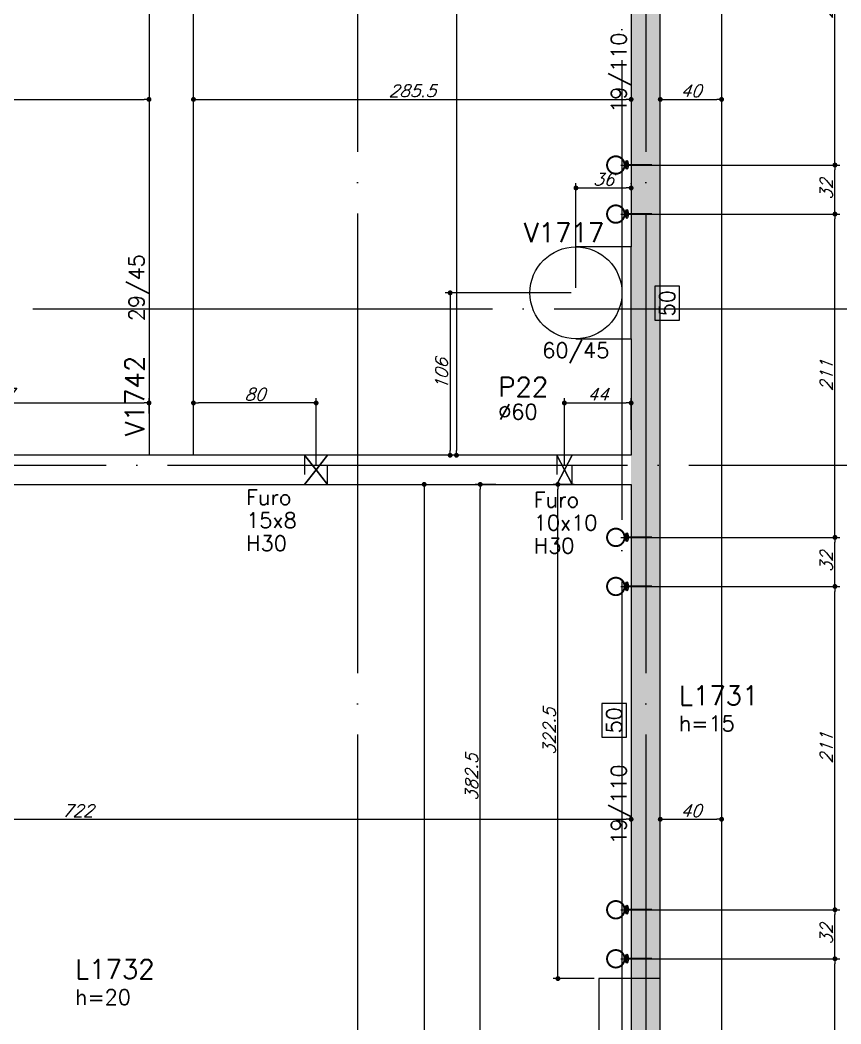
# Model space of a CAD drawing. Header units: millimetres. Extents: x -2368 to 4502, y -2283 to 2217.
# Drawn here: x 1837 to 2373, y -482 to 174 of the extents above; entities that cross this region are included whole.
import ezdxf
from ezdxf.enums import TextEntityAlignment as Align

# ---------------------------------------------------------------- set-up
doc = ezdxf.new("R2010")
doc.units = ezdxf.units.MM
doc.header["$LTSCALE"] = 50
doc.linetypes.add('EIXO', pattern=[6.8, 6, -0.4, 0, -0.4])
doc.linetypes.add('HIDDEN', pattern=[0.375, 0.25, -0.125])
for name, color, linetype in [('F-COTAS', 106, 'Continuous'), ('F-COTAS ANCORAGEM', 106, 'Continuous'), ('F-COTAS-FUROS', 50, 'Continuous'), ('F-COTAS-FUROS VIGA', 50, 'Continuous'), ('F-DESNIVEL-1', 254, 'Continuous'), ('F-EIXO', 12, 'EIXO'), ('F-FURO-PAREDE', 2, 'HIDDEN'), ('F-FURO-PAREDE-TEXTOS', 2, 'Continuous'), ('F-GANCHOS', 4, 'Continuous'), ('F-LAJES', 3, 'Continuous'), ('F-LAJES-DIM', 2, 'Continuous'), ('F-LAJES-NOME', 4, 'Continuous'), ('F-PILARES-DIM', 172, 'Continuous'), ('F-PILARES-M', 170, 'Continuous'), ('F-PILARES-NOME', 170, 'Continuous'), ('F-TEXTO', 6, 'Continuous'), ('F-VIGAS', 3, 'Continuous'), ('F-VIGAS-DIM', 2, 'Continuous'), ('F-VIGAS-NOME', 4, 'Continuous')]:
    doc.layers.add(name, color=color, linetype=linetype)
doc.styles.add('CP-TEXT-INCL', font='romans.shx', dxfattribs={"oblique": 20})
doc.styles.add('MCP', font='romans.shx')
doc.styles.add('ROMANS', font='romans.shx')
doc.dimstyles.new('CP-COTAS-50', dxfattribs={"dimscale": 0.64, "dimtxt": 12.5, "dimasz": 5, "dimexe": 5, "dimexo": 5, "dimgap": 2.5, "dimtad": 1, "dimdec": 1, "dimdsep": 46, "dimtxsty": 'CP-TEXT-INCL', "dimblk1": 'DOT', "dimblk2": 'DOT', "dimsah": 1, "dimcen": 9, "dimclrd": 256, "dimclre": 256, "dimclrt": 256, "dimadec": 0, "dimazin": 0, "dimtfac": 1, "dimtdec": 1, "dimtmove": 2, "dimatfit": 3, "dimldrblk": 'DOT', "dimfxl": 0, "dimtolj": 1, "dimarcsym": 0})

# ---------------------------------------------------------------- blocks, each defined once
blk = doc.blocks.new('*U5')
at = {"layer": 'F-VIGAS-DIM', "color": 1}
blk.add_lwpolyline([(0, 0), (22, 0), (22, 16), (0, 16)], close=True, dxfattribs=at)
at = {"layer": 'F-VIGAS-DIM', "style": 'MCP'}
blk.add_attdef('DIM', text='', height=10, dxfattribs=at).set_placement((11, 8), align=Align.MIDDLE_CENTER)
blk = doc.blocks.new('*U13')
at = {"layer": 'F-EIXO'}
blk.add_line((0, 0), (4857.5, 0), dxfattribs=at)
at = {"layer": 'F-TEXTO', "style": 'ROMANS'}
blk.add_attdef('EIXO', text='', height=17.5, dxfattribs=at).set_placement((-28.21, 0), align=Align.MIDDLE_CENTER)
blk = doc.blocks.new('*U14')
at = {"layer": 'F-EIXO'}
blk.add_line((0, 0), (4945.5, 0), dxfattribs=at)
at = {"layer": 'F-TEXTO', "style": 'ROMANS'}
blk.add_attdef('EIXO', text='', height=17.5, dxfattribs=at).set_placement((-28.21, 0), align=Align.MIDDLE_CENTER)
blk = doc.blocks.new('*U18')
at = {"layer": 'F-EIXO'}
blk.add_line((0, 0), (0, -2728.58), dxfattribs=at)
at = {"layer": 'F-TEXTO', "style": 'ROMANS'}
blk.add_attdef('EIXO', text='', height=17.5, rotation=360, dxfattribs=at).set_placement((0, 28.21), align=Align.MIDDLE_CENTER)
blk = doc.blocks.new('*U23')
at = {"layer": 'F-EIXO'}
blk.add_line((0, 0), (0, -2828.58), dxfattribs=at)
at = {"layer": 'F-TEXTO', "style": 'ROMANS'}
blk.add_attdef('EIXO', text='', height=17.5, rotation=360, dxfattribs=at).set_placement((0, 28.21), align=Align.MIDDLE_CENTER)
blk = doc.blocks.new('_DOT')
at = {"color": 0, "linetype": 'ByBlock'}
blk.add_line((-0.5, 0), (-1, 0), dxfattribs=at)
at = {"color": 0, "linetype": 'ByBlock', "const_width": 0.5}
blk.add_lwpolyline([(-0.25, 0, 1), (0.25, 0, 1)], format="xyb", close=True, dxfattribs=at)
blk = doc.blocks.new('*D31')
at = {"layer": 'DEFPOINTS', "color": 0, "transparency": 16777216}
for p in [(1514, -348.04), (2236, -348.04), (2236, -348.04)]:
    blk.add_point(p, dxfattribs=at)
at = {"layer": 'F-COTAS', "lineweight": -2, "transparency": 16777216}
blk.add_line((1517.2, -348.04), (2232.8, -348.04), dxfattribs=at)
at = {"layer": 'F-COTAS', "lineweight": -2, "transparency": 16777216, "xscale": 3.2, "yscale": 3.2, "zscale": 3.2, "rotation": 180}
blk.add_blockref('_DOT', (1514, -348.04), dxfattribs=at)
at = {"layer": 'F-COTAS', "lineweight": -2, "transparency": 16777216, "xscale": 3.2, "yscale": 3.2, "zscale": 3.2}
blk.add_blockref('_DOT', (2236, -348.04), dxfattribs=at)
at = {"layer": 'F-COTAS', "transparency": 16777216, "insert": (1875, -342.44), "char_height": 8, "attachment_point": 5, "style": 'CP-TEXT-INCL'}
blk.add_mtext('\\A1;722', dxfattribs=at)
blk = doc.blocks.new('*D32')
at = {"layer": 'DEFPOINTS', "color": 0, "transparency": 16777216}
for p in [(2255, -348.04), (2295, -348.04), (2295, -348.04)]:
    blk.add_point(p, dxfattribs=at)
at = {"layer": 'F-COTAS', "lineweight": -2, "transparency": 16777216}
blk.add_line((2258.2, -348.04), (2291.8, -348.04), dxfattribs=at)
at = {"layer": 'F-COTAS', "lineweight": -2, "transparency": 16777216, "xscale": 3.2, "yscale": 3.2, "zscale": 3.2, "rotation": 180}
blk.add_blockref('_DOT', (2255, -348.04), dxfattribs=at)
at = {"layer": 'F-COTAS', "lineweight": -2, "transparency": 16777216, "xscale": 3.2, "yscale": 3.2, "zscale": 3.2}
blk.add_blockref('_DOT', (2295, -348.04), dxfattribs=at)
at = {"layer": 'F-COTAS', "transparency": 16777216, "insert": (2275, -342.44), "char_height": 8, "attachment_point": 5, "style": 'CP-TEXT-INCL'}
blk.add_mtext('\\A1;40', dxfattribs=at)
blk = doc.blocks.new('*D42')
at = {"layer": 'DEFPOINTS', "color": 0, "transparency": 16777216}
for p in [(1514, 121.73), (1921.5, 121.73), (1921.5, 121.73)]:
    blk.add_point(p, dxfattribs=at)
at = {"layer": 'F-COTAS', "lineweight": -2, "transparency": 16777216}
blk.add_line((1517.2, 121.73), (1918.3, 121.73), dxfattribs=at)
at = {"layer": 'F-COTAS', "lineweight": -2, "transparency": 16777216, "xscale": 3.2, "yscale": 3.2, "zscale": 3.2, "rotation": 180}
blk.add_blockref('_DOT', (1514, 121.73), dxfattribs=at)
at = {"layer": 'F-COTAS', "lineweight": -2, "transparency": 16777216, "xscale": 3.2, "yscale": 3.2, "zscale": 3.2}
blk.add_blockref('_DOT', (1921.5, 121.73), dxfattribs=at)
at = {"layer": 'F-COTAS', "transparency": 16777216, "insert": (1717.75, 127.33), "char_height": 8, "attachment_point": 5, "style": 'CP-TEXT-INCL'}
blk.add_mtext('\\A1;407.5', dxfattribs=at)
blk = doc.blocks.new('*D43')
at = {"layer": 'DEFPOINTS', "color": 0, "transparency": 16777216}
for p in [(1950.5, 121.73), (2236, 121.73), (2236, 121.73)]:
    blk.add_point(p, dxfattribs=at)
at = {"layer": 'F-COTAS', "lineweight": -2, "transparency": 16777216}
blk.add_line((1953.7, 121.73), (2232.8, 121.73), dxfattribs=at)
at = {"layer": 'F-COTAS', "lineweight": -2, "transparency": 16777216, "xscale": 3.2, "yscale": 3.2, "zscale": 3.2, "rotation": 180}
blk.add_blockref('_DOT', (1950.5, 121.73), dxfattribs=at)
at = {"layer": 'F-COTAS', "lineweight": -2, "transparency": 16777216, "xscale": 3.2, "yscale": 3.2, "zscale": 3.2}
blk.add_blockref('_DOT', (2236, 121.73), dxfattribs=at)
at = {"layer": 'F-COTAS', "transparency": 16777216, "insert": (2093.25, 127.33), "char_height": 8, "attachment_point": 5, "style": 'CP-TEXT-INCL'}
blk.add_mtext('\\A1;285.5', dxfattribs=at)
blk = doc.blocks.new('*D44')
at = {"layer": 'DEFPOINTS', "color": 0, "transparency": 16777216}
for p in [(2255, 121.73), (2295, 121.73), (2295, 121.73)]:
    blk.add_point(p, dxfattribs=at)
at = {"layer": 'F-COTAS', "lineweight": -2, "transparency": 16777216}
blk.add_line((2258.2, 121.73), (2291.8, 121.73), dxfattribs=at)
at = {"layer": 'F-COTAS', "lineweight": -2, "transparency": 16777216, "xscale": 3.2, "yscale": 3.2, "zscale": 3.2, "rotation": 180}
blk.add_blockref('_DOT', (2255, 121.73), dxfattribs=at)
at = {"layer": 'F-COTAS', "lineweight": -2, "transparency": 16777216, "xscale": 3.2, "yscale": 3.2, "zscale": 3.2}
blk.add_blockref('_DOT', (2295, 121.73), dxfattribs=at)
at = {"layer": 'F-COTAS', "transparency": 16777216, "insert": (2275, 127.33), "char_height": 8, "attachment_point": 5, "style": 'CP-TEXT-INCL'}
blk.add_mtext('\\A1;40', dxfattribs=at)
blk = doc.blocks.new('*D118')
at = {"layer": 'DEFPOINTS', "color": 0, "transparency": 16777216}
for p in [(2122.05, 645.5), (2122.05, -110.5), (2122.05, -110.5)]:
    blk.add_point(p, dxfattribs=at)
at = {"layer": 'F-COTAS', "lineweight": -2, "transparency": 16777216}
blk.add_line((2122.05, 642.3), (2122.05, -107.3), dxfattribs=at)
at = {"layer": 'F-COTAS', "lineweight": -2, "transparency": 16777216, "xscale": 3.2, "yscale": 3.2, "zscale": 3.2}
for p, rotation in [((2122.05, 645.5), 90), ((2122.05, -110.5), 270)]:
    blk.add_blockref('_DOT', p, dxfattribs=dict(at, rotation=rotation))
at = {"layer": 'F-COTAS', "transparency": 16777216, "insert": (2116.45, 267.5), "char_height": 8, "attachment_point": 5, "rotation": 90, "style": 'CP-TEXT-INCL'}
blk.add_mtext('\\A1;756', dxfattribs=at)
blk = doc.blocks.new('*D119')
at = {"layer": 'DEFPOINTS', "color": 0, "transparency": 16777216}
for p in [(2101.01, -129.5), (2101.01, -875.5), (2101.01, -875.5)]:
    blk.add_point(p, dxfattribs=at)
at = {"layer": 'F-COTAS', "lineweight": -2, "transparency": 16777216}
blk.add_line((2101.01, -132.7), (2101.01, -872.3), dxfattribs=at)
at = {"layer": 'F-COTAS', "lineweight": -2, "transparency": 16777216, "xscale": 3.2, "yscale": 3.2, "zscale": 3.2}
for p, rotation in [((2101.01, -129.5), 90), ((2101.01, -875.5), 270)]:
    blk.add_blockref('_DOT', p, dxfattribs=dict(at, rotation=rotation))
at = {"layer": 'F-COTAS', "transparency": 16777216, "insert": (2095.41, -502.5), "char_height": 8, "attachment_point": 5, "rotation": 90, "style": 'CP-TEXT-INCL'}
blk.add_mtext('\\A1;746', dxfattribs=at)
blk = doc.blocks.new('*D154')
at = {"layer": 'DEFPOINTS', "color": 0, "transparency": 16777216}
for p in [(2200, -4.5), (2117.92, -110.5), (2200, -110.5)]:
    blk.add_point(p, dxfattribs=at)
at = {"layer": 'F-COTAS', "lineweight": -2, "transparency": 16777216}
for p, q in [((2196.8, -4.5), (2114.72, -4.5)), ((2117.92, -7.7), (2117.92, -107.3)), ((2196.8, -110.5), (2114.72, -110.5))]:
    blk.add_line(p, q, dxfattribs=at)
at = {"layer": 'F-COTAS', "lineweight": -2, "transparency": 16777216, "xscale": 3.2, "yscale": 3.2, "zscale": 3.2}
for p, rotation in [((2117.92, -4.5), 90), ((2117.92, -110.5), 270)]:
    blk.add_blockref('_DOT', p, dxfattribs=dict(at, rotation=rotation))
at = {"layer": 'F-COTAS', "transparency": 16777216, "insert": (2112.32, -57.5), "char_height": 8, "attachment_point": 5, "rotation": 90, "style": 'CP-TEXT-INCL'}
blk.add_mtext('\\A1;106', dxfattribs=at)
blk = doc.blocks.new('*D155')
at = {"layer": 'DEFPOINTS', "color": 0, "transparency": 16777216}
for p in [(2236, 63.93), (2236, 63.3), (2200, -4.5)]:
    blk.add_point(p, dxfattribs=at)
at = {"layer": 'F-COTAS', "lineweight": -2, "transparency": 16777216}
for p, q in [((2200, -1.3), (2200, 67.13)), ((2236, 66.5), (2236, 67.13)), ((2203.2, 63.93), (2232.8, 63.93))]:
    blk.add_line(p, q, dxfattribs=at)
at = {"layer": 'F-COTAS', "lineweight": -2, "transparency": 16777216, "xscale": 3.2, "yscale": 3.2, "zscale": 3.2, "rotation": 180}
blk.add_blockref('_DOT', (2200, 63.93), dxfattribs=at)
at = {"layer": 'F-COTAS', "lineweight": -2, "transparency": 16777216, "xscale": 3.2, "yscale": 3.2, "zscale": 3.2}
blk.add_blockref('_DOT', (2236, 63.93), dxfattribs=at)
at = {"layer": 'F-COTAS', "transparency": 16777216, "insert": (2218, 69.53), "char_height": 8, "attachment_point": 5, "style": 'CP-TEXT-INCL'}
blk.add_mtext('\\A1;36', dxfattribs=at)
blk = doc.blocks.new('*D158')
at = {"layer": 'DEFPOINTS', "color": 0, "transparency": 16777216}
for p in [(2188.23, -129.5), (2201.96, -129.5), (2215, -452)]:
    blk.add_point(p, dxfattribs=at)
at = {"layer": 'F-COTAS', "lineweight": -2, "transparency": 16777216}
for p, q in [((2198.76, -129.5), (2185.03, -129.5)), ((2188.23, -448.8), (2188.23, -132.7)), ((2211.8, -452), (2185.03, -452))]:
    blk.add_line(p, q, dxfattribs=at)
at = {"layer": 'F-COTAS', "lineweight": -2, "transparency": 16777216, "xscale": 3.2, "yscale": 3.2, "zscale": 3.2}
for p, rotation in [((2188.23, -129.5), 90), ((2188.23, -452), 270)]:
    blk.add_blockref('_DOT', p, dxfattribs=dict(at, rotation=rotation))
at = {"layer": 'F-COTAS', "transparency": 16777216, "insert": (2182.63, -290.75), "char_height": 8, "attachment_point": 5, "rotation": 90, "style": 'CP-TEXT-INCL'}
blk.add_mtext('\\A1;322.5', dxfattribs=at)
blk = doc.blocks.new('*D212')
at = {"layer": 'DEFPOINTS', "color": 0, "transparency": 16777216}
for p in [(2796, 1664.5), (2927.77, 1664.5), (2255, -894.5)]:
    blk.add_point(p, dxfattribs=at)
at = {"layer": 'F-COTAS', "lineweight": -2, "transparency": 16777216}
for p, q in [((2799.2, 1664.5), (2930.97, 1664.5)), ((2927.77, -891.3), (2927.77, 1661.3)), ((2258.2, -894.5), (2930.97, -894.5))]:
    blk.add_line(p, q, dxfattribs=at)
at = {"layer": 'F-COTAS', "lineweight": -2, "transparency": 16777216, "xscale": 3.2, "yscale": 3.2, "zscale": 3.2}
for p, rotation in [((2927.77, 1664.5), 90), ((2927.77, -894.5), 270)]:
    blk.add_blockref('_DOT', p, dxfattribs=dict(at, rotation=rotation))
at = {"layer": 'F-COTAS', "transparency": 16777216, "insert": (2922.17, 385), "char_height": 8, "attachment_point": 5, "rotation": 90, "style": 'CP-TEXT-INCL'}
blk.add_mtext('\\A1;2559', dxfattribs=at)
blk = doc.blocks.new('*D313')
at = {"layer": 'DEFPOINTS', "color": 0, "transparency": 16777216}
for p in [(2137.55, -129.5), (2151, -129.5), (2151, -512)]:
    blk.add_point(p, dxfattribs=at)
at = {"layer": 'F-COTAS-FUROS', "lineweight": -2, "transparency": 16777216}
for p, q in [((2147.8, -129.5), (2134.35, -129.5)), ((2137.55, -508.8), (2137.55, -132.7)), ((2147.8, -512), (2134.35, -512))]:
    blk.add_line(p, q, dxfattribs=at)
at = {"layer": 'F-COTAS-FUROS', "lineweight": -2, "transparency": 16777216, "xscale": 3.2, "yscale": 3.2, "zscale": 3.2}
for p, rotation in [((2137.55, -129.5), 90), ((2137.55, -512), 270)]:
    blk.add_blockref('_DOT', p, dxfattribs=dict(at, rotation=rotation))
at = {"layer": 'F-COTAS-FUROS', "transparency": 16777216, "insert": (2131.95, -320.75), "char_height": 8, "attachment_point": 5, "rotation": 90, "style": 'CP-TEXT-INCL'}
blk.add_mtext('\\A1;382.5', dxfattribs=at)
blk = doc.blocks.new('*D411')
at = {"layer": 'DEFPOINTS', "color": 0, "linetype": 'Continuous', "transparency": 16777216}
for p in [(1921.5, -76.38), (1921.5, -86.35), (1724.79, -120)]:
    blk.add_point(p, dxfattribs=at)
at = {"layer": 'F-COTAS-FUROS VIGA', "linetype": 'Continuous', "lineweight": -2, "transparency": 16777216}
for p, q in [((1724.79, -116.8), (1724.79, -73.18)), ((1727.99, -76.38), (1918.3, -76.38)), ((1921.5, -83.15), (1921.5, -73.18))]:
    blk.add_line(p, q, dxfattribs=at)
at = {"layer": 'F-COTAS-FUROS VIGA', "linetype": 'Continuous', "lineweight": -2, "transparency": 16777216, "xscale": 3.2, "yscale": 3.2, "zscale": 3.2, "rotation": 180}
blk.add_blockref('_DOT', (1724.79, -76.38), dxfattribs=at)
at = {"layer": 'F-COTAS-FUROS VIGA', "linetype": 'Continuous', "lineweight": -2, "transparency": 16777216, "xscale": 3.2, "yscale": 3.2, "zscale": 3.2}
blk.add_blockref('_DOT', (1921.5, -76.38), dxfattribs=at)
at = {"layer": 'F-COTAS-FUROS VIGA', "linetype": 'Continuous', "transparency": 16777216, "insert": (1823.15, -70.78), "char_height": 8, "attachment_point": 5, "style": 'CP-TEXT-INCL'}
blk.add_mtext('\\A1;197', dxfattribs=at)
blk = doc.blocks.new('*D412')
at = {"layer": 'DEFPOINTS', "color": 0, "linetype": 'Continuous', "transparency": 16777216}
for p in [(1950.5, -76.38), (1950.5, -86.71), (2030.51, -120)]:
    blk.add_point(p, dxfattribs=at)
at = {"layer": 'F-COTAS-FUROS VIGA', "linetype": 'Continuous', "lineweight": -2, "transparency": 16777216}
for p, q in [((1950.5, -83.51), (1950.5, -73.18)), ((2027.31, -76.38), (1953.7, -76.38)), ((2030.51, -116.8), (2030.51, -73.18))]:
    blk.add_line(p, q, dxfattribs=at)
at = {"layer": 'F-COTAS-FUROS VIGA', "linetype": 'Continuous', "lineweight": -2, "transparency": 16777216, "xscale": 3.2, "yscale": 3.2, "zscale": 3.2, "rotation": 180}
blk.add_blockref('_DOT', (1950.5, -76.38), dxfattribs=at)
at = {"layer": 'F-COTAS-FUROS VIGA', "linetype": 'Continuous', "lineweight": -2, "transparency": 16777216, "xscale": 3.2, "yscale": 3.2, "zscale": 3.2}
blk.add_blockref('_DOT', (2030.51, -76.38), dxfattribs=at)
at = {"layer": 'F-COTAS-FUROS VIGA', "linetype": 'Continuous', "transparency": 16777216, "insert": (1990.5, -70.78), "char_height": 8, "attachment_point": 5, "style": 'CP-TEXT-INCL'}
blk.add_mtext('\\A1;80', dxfattribs=at)
blk = doc.blocks.new('*D413')
at = {"layer": 'DEFPOINTS', "color": 0, "linetype": 'Continuous', "transparency": 16777216}
for p in [(2236, -76.38), (2236, -97.04), (2192.47, -120)]:
    blk.add_point(p, dxfattribs=at)
at = {"layer": 'F-COTAS-FUROS VIGA', "linetype": 'Continuous', "lineweight": -2, "transparency": 16777216}
for p, q in [((2192.47, -116.8), (2192.47, -73.18)), ((2195.67, -76.38), (2232.8, -76.38)), ((2236, -93.84), (2236, -73.18))]:
    blk.add_line(p, q, dxfattribs=at)
at = {"layer": 'F-COTAS-FUROS VIGA', "linetype": 'Continuous', "lineweight": -2, "transparency": 16777216, "xscale": 3.2, "yscale": 3.2, "zscale": 3.2, "rotation": 180}
blk.add_blockref('_DOT', (2192.47, -76.38), dxfattribs=at)
at = {"layer": 'F-COTAS-FUROS VIGA', "linetype": 'Continuous', "lineweight": -2, "transparency": 16777216, "xscale": 3.2, "yscale": 3.2, "zscale": 3.2}
blk.add_blockref('_DOT', (2236, -76.38), dxfattribs=at)
at = {"layer": 'F-COTAS-FUROS VIGA', "linetype": 'Continuous', "transparency": 16777216, "insert": (2214.24, -70.78), "char_height": 8, "attachment_point": 5, "style": 'CP-TEXT-INCL'}
blk.add_mtext('\\A1;44', dxfattribs=at)
blk = doc.blocks.new('PB-ANC_VISTA')
at = {"layer": 'F-GANCHOS'}
h = blk.add_hatch(color=256, dxfattribs=at)
edge = h.paths.add_edge_path()
edge.add_ellipse((0, 0.0049), major_axis=(-0.0142, 0), ratio=0.343552, start_angle=152.7965, end_angle=253.9579, ccw=False)
edge.add_spline(control_points=[(0.0126, 0.0027), (0.0118, 0.0035), (0.0109, 0.0039), (0.0094, 0.0046), (0.0089, 0.0048), (0.0084, 0.0049)], knot_values=[3.709013, 3.709013, 3.709013, 3.709013, 3.826962, 3.826962, 3.975536, 3.975536, 3.975536, 3.975536], degree=3, periodic=0)
edge.add_spline(control_points=[(0.0084, 0.0049), (0.0083, 0.005), (0.0082, 0.005), (0.0075, 0.0052), (0.0068, 0.0054), (0.0054, 0.0056), (0.0046, 0.0057), (0.0025, 0.006), (0.001, 0.006), (-0.0019, 0.006), (-0.0033, 0.0059), (-0.006, 0.0055), (-0.0072, 0.0053), (-0.0083, 0.005), (-0.0084, 0.0049), (-0.0084, 0.0049)], knot_values=[3.975536, 3.975536, 3.975536, 3.975536, 4.020815, 4.020815, 4.214669, 4.214669, 4.408523, 4.408523, 4.746248, 4.746248, 5.083972, 5.083972, 5.421697, 5.421697, 5.450325, 5.450325, 5.450325, 5.450325], degree=3, periodic=0)
edge.add_spline(control_points=[(-0.0084, 0.0049), (-0.009, 0.0047), (-0.0094, 0.0046), (-0.0101, 0.0043), (-0.0109, 0.004), (-0.0119, 0.0031), (-0.0123, 0.0028), (-0.0125, 0.0026)], knot_values=[5.450325, 5.450325, 5.450325, 5.450325, 5.63804, 5.63804, 5.767465, 5.767465, 5.83324, 5.83324, 5.83324, 5.83324], degree=3, periodic=0)
edge.add_ellipse((0, 0.0049), major_axis=(-0.0142, 0), ratio=0.343552, start_angle=286.0421, end_angle=388.2135, ccw=False)
edge.add_arc((0, 0.0406), 0.0312, 262.7795, 270)
edge.add_arc((0, 0.0406), 0.0312, 270, 277.2205)
edge = h.paths.add_edge_path()
edge.add_spline(control_points=[(-0.0084, 0.0049), (-0.0081, 0.0048), (-0.0077, 0.0047), (-0.0062, 0.0044), (-0.0049, 0.0042), (-0.0022, 0.0039), (-0.0008, 0.0039), (0.0023, 0.0039), (0.0039, 0.004), (0.0065, 0.0044), (0.0076, 0.0047), (0.0084, 0.0049)], knot_values=[0.872578, 0.872578, 0.872578, 0.872578, 0.983497, 0.983497, 1.300773, 1.300773, 1.618048, 1.618048, 1.991026, 1.991026, 2.268927, 2.268927, 2.268927, 2.268927], degree=3, periodic=0)
edge.add_spline(control_points=[(0.0084, 0.0049), (0.0089, 0.0048), (0.0094, 0.0046), (0.0109, 0.0039), (0.0118, 0.0035), (0.0126, 0.0027)], knot_values=[3.709013, 3.709013, 3.709013, 3.709013, 3.857587, 3.857587, 3.975536, 3.975536, 3.975536, 3.975536], degree=3, periodic=0)
edge.add_ellipse((0, 0.0049), major_axis=(-0.0142, 0), ratio=0.343552, start_angle=28.2135, end_angle=152.7965, ccw=False)
edge.add_spline(control_points=[(-0.0125, 0.0026), (-0.0123, 0.0028), (-0.0119, 0.0031), (-0.0109, 0.004), (-0.0101, 0.0043), (-0.0094, 0.0046), (-0.009, 0.0047), (-0.0084, 0.0049)], knot_values=[5.450325, 5.450325, 5.450325, 5.450325, 5.5161, 5.5161, 5.645525, 5.645525, 5.83324, 5.83324, 5.83324, 5.83324], degree=3, periodic=0)
blk.add_line((0.0031, 0.0093), (-0.0031, 0.0093), dxfattribs=at)
at = {"layer": 'F-GANCHOS', "const_width": 0.00625}
blk.add_lwpolyline([(-0.0005, 0.0121, -1), (-0.0005, 0.0683, -1)], format="xyb", close=True, dxfattribs=at)
blk.add_lwpolyline([(-0.0005, -0.0757), (-0.0005, 0.0098)], dxfattribs=at)
at = {"layer": 'F-GANCHOS'}
blk.add_ellipse((0, 0.0049), major_axis=(-0.0142, 0), ratio=0.343552, dxfattribs=at)
for points, knots in [([(0.0126, 0.0027), (0.0118, 0.0035), (0.0109, 0.0039), (0.0091, 0.0047), (0.0086, 0.0049), (0.0075, 0.0052), (0.0068, 0.0054), (0.0054, 0.0056), (0.0046, 0.0057), (0.0025, 0.006), (0.001, 0.006), (-0.0019, 0.006), (-0.0033, 0.0059), (-0.006, 0.0055), (-0.0072, 0.0053), (-0.0088, 0.0048), (-0.0094, 0.0046), (-0.0101, 0.0043), (-0.0109, 0.004), (-0.0119, 0.0031), (-0.0123, 0.0028), (-0.0125, 0.0026)], [3.709013, 3.709013, 3.709013, 3.709013, 3.826962, 3.826962, 4.020815, 4.020815, 4.214669, 4.214669, 4.408523, 4.408523, 4.746248, 4.746248, 5.083972, 5.083972, 5.421697, 5.421697, 5.63804, 5.63804, 5.767465, 5.767465, 5.83324, 5.83324, 5.83324, 5.83324]), ([(-0.0084, 0.0049), (-0.0081, 0.0048), (-0.0077, 0.0047), (-0.0062, 0.0044), (-0.0049, 0.0042), (-0.0022, 0.0039), (-0.0008, 0.0039), (0.0023, 0.0039), (0.0039, 0.004), (0.0065, 0.0044), (0.0076, 0.0047), (0.0084, 0.0049)], [0.872578, 0.872578, 0.872578, 0.872578, 0.983497, 0.983497, 1.300773, 1.300773, 1.618048, 1.618048, 1.991026, 1.991026, 2.268927, 2.268927, 2.268927, 2.268927])]:
    blk.add_open_spline(points, degree=3, knots=knots, dxfattribs=at)
blk = doc.blocks.new('*U455')
at = {"layer": 'F-GANCHOS', "xscale": 203.1746031736276, "yscale": 203.1746031736276, "zscale": 203.1746031736276}
blk.add_blockref('PB-ANC_VISTA', (6.25, 127.07), dxfattribs=at)
blk = doc.blocks.new('*D477')
at = {"layer": 'DEFPOINTS', "color": 0, "transparency": 16777216}
for p in [(2226, -439.1), (2368.95, -439.1), (2226, -650.1)]:
    blk.add_point(p, dxfattribs=at)
at = {"layer": 'F-COTAS ANCORAGEM', "lineweight": -2, "transparency": 16777216}
for p, q in [((2229.2, -439.1), (2372.15, -439.1)), ((2368.95, -646.9), (2368.95, -442.3)), ((2229.2, -650.1), (2372.15, -650.1))]:
    blk.add_line(p, q, dxfattribs=at)
at = {"layer": 'F-COTAS ANCORAGEM', "lineweight": -2, "transparency": 16777216, "xscale": 3.2, "yscale": 3.2, "zscale": 3.2}
for p, rotation in [((2368.95, -439.1), 90), ((2368.95, -650.1), 270)]:
    blk.add_blockref('_DOT', p, dxfattribs=dict(at, rotation=rotation))
at = {"layer": 'F-COTAS ANCORAGEM', "transparency": 16777216, "insert": (2363.35, -544.6), "char_height": 8, "attachment_point": 5, "rotation": 90, "style": 'CP-TEXT-INCL'}
blk.add_mtext('\\A1;211', dxfattribs=at)
blk = doc.blocks.new('*D478')
at = {"layer": 'DEFPOINTS', "color": 0, "transparency": 16777216}
for p in [(2226, -407.1), (2368.95, -407.1), (2226, -439.1)]:
    blk.add_point(p, dxfattribs=at)
at = {"layer": 'F-COTAS ANCORAGEM', "lineweight": -2, "transparency": 16777216}
for p, q in [((2229.2, -407.1), (2372.15, -407.1)), ((2368.95, -435.9), (2368.95, -410.3)), ((2229.2, -439.1), (2372.15, -439.1))]:
    blk.add_line(p, q, dxfattribs=at)
at = {"layer": 'F-COTAS ANCORAGEM', "lineweight": -2, "transparency": 16777216, "xscale": 3.2, "yscale": 3.2, "zscale": 3.2}
for p, rotation in [((2368.95, -407.1), 90), ((2368.95, -439.1), 270)]:
    blk.add_blockref('_DOT', p, dxfattribs=dict(at, rotation=rotation))
at = {"layer": 'F-COTAS ANCORAGEM', "transparency": 16777216, "insert": (2363.35, -423.1), "char_height": 8, "attachment_point": 5, "rotation": 90, "style": 'CP-TEXT-INCL'}
blk.add_mtext('\\A1;32', dxfattribs=at)
blk = doc.blocks.new('*D479')
at = {"layer": 'DEFPOINTS', "color": 0, "transparency": 16777216}
for p in [(2226, -196.1), (2368.95, -196.1), (2226, -407.1)]:
    blk.add_point(p, dxfattribs=at)
at = {"layer": 'F-COTAS ANCORAGEM', "lineweight": -2, "transparency": 16777216}
for p, q in [((2229.2, -196.1), (2372.15, -196.1)), ((2368.95, -403.9), (2368.95, -199.3)), ((2229.2, -407.1), (2372.15, -407.1))]:
    blk.add_line(p, q, dxfattribs=at)
at = {"layer": 'F-COTAS ANCORAGEM', "lineweight": -2, "transparency": 16777216, "xscale": 3.2, "yscale": 3.2, "zscale": 3.2}
for p, rotation in [((2368.95, -196.1), 90), ((2368.95, -407.1), 270)]:
    blk.add_blockref('_DOT', p, dxfattribs=dict(at, rotation=rotation))
at = {"layer": 'F-COTAS ANCORAGEM', "transparency": 16777216, "insert": (2363.35, -301.6), "char_height": 8, "attachment_point": 5, "rotation": 90, "style": 'CP-TEXT-INCL'}
blk.add_mtext('\\A1;211', dxfattribs=at)
blk = doc.blocks.new('*D480')
at = {"layer": 'DEFPOINTS', "color": 0, "transparency": 16777216}
for p in [(2226, -164.1), (2368.95, -164.1), (2226, -196.1)]:
    blk.add_point(p, dxfattribs=at)
at = {"layer": 'F-COTAS ANCORAGEM', "lineweight": -2, "transparency": 16777216}
for p, q in [((2229.2, -164.1), (2372.15, -164.1)), ((2368.95, -192.9), (2368.95, -167.3)), ((2229.2, -196.1), (2372.15, -196.1))]:
    blk.add_line(p, q, dxfattribs=at)
at = {"layer": 'F-COTAS ANCORAGEM', "lineweight": -2, "transparency": 16777216, "xscale": 3.2, "yscale": 3.2, "zscale": 3.2}
for p, rotation in [((2368.95, -164.1), 90), ((2368.95, -196.1), 270)]:
    blk.add_blockref('_DOT', p, dxfattribs=dict(at, rotation=rotation))
at = {"layer": 'F-COTAS ANCORAGEM', "transparency": 16777216, "insert": (2363.35, -180.1), "char_height": 8, "attachment_point": 5, "rotation": 90, "style": 'CP-TEXT-INCL'}
blk.add_mtext('\\A1;32', dxfattribs=at)
blk = doc.blocks.new('*D481')
at = {"layer": 'DEFPOINTS', "color": 0, "transparency": 16777216}
for p in [(2226, 46.9), (2368.95, 46.9), (2226, -164.1)]:
    blk.add_point(p, dxfattribs=at)
at = {"layer": 'F-COTAS ANCORAGEM', "lineweight": -2, "transparency": 16777216}
for p, q in [((2229.2, 46.9), (2372.15, 46.9)), ((2368.95, -160.9), (2368.95, 43.7)), ((2229.2, -164.1), (2372.15, -164.1))]:
    blk.add_line(p, q, dxfattribs=at)
at = {"layer": 'F-COTAS ANCORAGEM', "lineweight": -2, "transparency": 16777216, "xscale": 3.2, "yscale": 3.2, "zscale": 3.2}
for p, rotation in [((2368.95, 46.9), 90), ((2368.95, -164.1), 270)]:
    blk.add_blockref('_DOT', p, dxfattribs=dict(at, rotation=rotation))
at = {"layer": 'F-COTAS ANCORAGEM', "transparency": 16777216, "insert": (2363.35, -58.6), "char_height": 8, "attachment_point": 5, "rotation": 90, "style": 'CP-TEXT-INCL'}
blk.add_mtext('\\A1;211', dxfattribs=at)
blk = doc.blocks.new('*D482')
at = {"layer": 'DEFPOINTS', "color": 0, "transparency": 16777216}
for p in [(2226, 78.9), (2368.95, 78.9), (2226, 46.9)]:
    blk.add_point(p, dxfattribs=at)
at = {"layer": 'F-COTAS ANCORAGEM', "lineweight": -2, "transparency": 16777216}
for p, q in [((2229.2, 78.9), (2372.15, 78.9)), ((2368.95, 50.1), (2368.95, 75.7)), ((2229.2, 46.9), (2372.15, 46.9))]:
    blk.add_line(p, q, dxfattribs=at)
at = {"layer": 'F-COTAS ANCORAGEM', "lineweight": -2, "transparency": 16777216, "xscale": 3.2, "yscale": 3.2, "zscale": 3.2}
for p, rotation in [((2368.95, 78.9), 90), ((2368.95, 46.9), 270)]:
    blk.add_blockref('_DOT', p, dxfattribs=dict(at, rotation=rotation))
at = {"layer": 'F-COTAS ANCORAGEM', "transparency": 16777216, "insert": (2363.35, 62.9), "char_height": 8, "attachment_point": 5, "rotation": 90, "style": 'CP-TEXT-INCL'}
blk.add_mtext('\\A1;32', dxfattribs=at)
blk = doc.blocks.new('*D483')
at = {"layer": 'DEFPOINTS', "color": 0, "transparency": 16777216}
for p in [(2226, 289.9), (2368.95, 289.9), (2226, 78.9)]:
    blk.add_point(p, dxfattribs=at)
at = {"layer": 'F-COTAS ANCORAGEM', "lineweight": -2, "transparency": 16777216}
for p, q in [((2229.2, 289.9), (2372.15, 289.9)), ((2368.95, 82.1), (2368.95, 286.7)), ((2229.2, 78.9), (2372.15, 78.9))]:
    blk.add_line(p, q, dxfattribs=at)
at = {"layer": 'F-COTAS ANCORAGEM', "lineweight": -2, "transparency": 16777216, "xscale": 3.2, "yscale": 3.2, "zscale": 3.2}
for p, rotation in [((2368.95, 289.9), 90), ((2368.95, 78.9), 270)]:
    blk.add_blockref('_DOT', p, dxfattribs=dict(at, rotation=rotation))
at = {"layer": 'F-COTAS ANCORAGEM', "transparency": 16777216, "insert": (2363.35, 184.4), "char_height": 8, "attachment_point": 5, "rotation": 90, "style": 'CP-TEXT-INCL'}
blk.add_mtext('\\A1;211', dxfattribs=at)

msp = doc.modelspace()

# ---------------------------------------------------------------- linework, layer by layer
at = {"layer": 'F-DESNIVEL-1', "linetype": 'Continuous'}
for points in [[(2255, -4.5), (2255, 602.37), (2236, 602.37)], [(2255, -4.5), (2236, 602.37), (2236, -4.5)], [(2255, -120), (2255, -4.5), (2236, -4.5)], [(2255, -120), (2236, -4.5), (2236, -120)], [(2255, -4.5), (2236, -4.5), (2255, -4.5)], [(2255, -120), (2236, -120), (2236, -451.9)], [(2255, -120), (2236, -451.9), (2255, -451.9)], [(2255, -120), (2236, -120), (2255, -120)], [(2255, -120), (2255, -451.9), (2255, -120)]]:
    msp.add_solid(points, dxfattribs=at)
at = {"layer": 'F-DESNIVEL-1'}
msp.add_solid([(2236, -452), (2255, -452), (2236, -541.1), (2254.924, -542.301)], dxfattribs=at)
at = {"layer": 'F-FURO-PAREDE'}
for points in [[(2030.507, -120), (2023.007, -129.5), (2038.007, -129.5), (2030.507, -120), (2038.007, -129.5), (2038.007, -110.5), (2030.507, -120), (2038.007, -110.5), (2023.007, -110.5), (2030.507, -120), (2023.007, -110.5), (2023.007, -129.5), (2030.507, -120)], [(2192.474, -120), (2187.474, -129.5), (2197.474, -129.5), (2192.474, -120), (2197.474, -129.5), (2197.474, -110.5), (2192.474, -120), (2197.474, -110.5), (2187.474, -110.5), (2192.474, -120), (2187.474, -110.5), (2187.474, -129.5), (2192.474, -120)]]:
    msp.add_lwpolyline(points, dxfattribs=at)
at = {"layer": 'F-LAJES', "linetype": 'Continuous'}
msp.add_line((2295, 617.5), (2295, -855.5), dxfattribs=at)
at = {"layer": 'F-PILARES-M'}
msp.add_line((2236, -452), (2236, -541.1), dxfattribs=at)
at = {"layer": 'F-PILARES-M', "linetype": 'Continuous'}
msp.add_lwpolyline([(2215, -541), (2255, -541), (2255, -452), (2215, -452), (2215, -541)], dxfattribs=at)
msp.add_circle((2200, -4.5), 30, dxfattribs=at)
at = {"layer": 'F-VIGAS'}
for points in [[(1921.5, 645.5), (1921.5, -110.5)], [(1950.5, -110.5), (1950.5, 645.5)], [(2236, 602.47), (2236, 25.5)], [(2255, -4.5), (2255, 602.47)], [(2236, 25.5), (2200, 25.5)], [(2236, -34.5), (2236, 25.5)], [(2255, -120), (2255, -4.5)], [(2200, -34.5), (2236, -34.5)], [(2236, -34.5), (2236, -110.5)], [(1921.5, -110.5), (1514, -110.5)], [(1950.5, -110.5), (1921.5, -110.5)], [(2236, -110.5), (1950.5, -110.5)], [(2255, -452), (2255, -120)], [(1514, -129.5), (1936, -129.5)], [(1936, -129.5), (2236, -129.5)], [(2236, -129.5), (2236, -452)]]:
    msp.add_lwpolyline(points, dxfattribs=at)

# ---------------------------------------------------------------- block references
at = {"layer": 'F-COTAS', "rotation": 90}
for p in [(2361.239, 72.752), (2361.239, 40.752), (2361.239, -170.248), (2361.239, -202.248), (2361.239, -413.248), (2361.239, -445.248)]:
    msp.add_blockref('*U455', p, dxfattribs=at)
at = {"layer": 'F-EIXO', "linetype": 'Continuous'}
for name, p in [('*U23', (2230, 1847.82)), ('*U18', (2057.5, 1747.82)), ('*U18', (2245.5, 1747.82)), ('*U14', (-1895.471, -15)), ('*U13', (-1807.517, -117))]:
    msp.add_blockref(name, p, dxfattribs=at)
at = {"layer": 'F-VIGAS-DIM', "linetype": 'Continuous', "rotation": 90}
for p in [(2267.5, -22.25), (2232.875, -294.5)]:
    msp.add_blockref('*U5', p, dxfattribs=at).add_auto_attribs({'DIM': '50'})

# ---------------------------------------------------------------- texts
at = {"layer": 'F-FURO-PAREDE-TEXTOS', "linetype": 'Continuous', "style": 'MCP'}
for s, p in [('Furo', (1984.853, -142.952)), ('Furo', (2172.474, -144.5)), ('15x8', (1984.853, -157.952)), ('10x10', (2172.474, -159.5)), ('H30', (1984.853, -172.952)), ('H30', (2172.474, -174.5))]:
    msp.add_text(s, height=10, dxfattribs=at).set_placement(p)
at = {"layer": 'F-LAJES-DIM', "linetype": 'Continuous', "style": 'MCP'}
for s, p in [('h=15', (2267.143, -290.513)), ('h=20', (1873.271, -469.14))]:
    msp.add_text(s, height=10, dxfattribs=at).set_placement(p)
at = {"layer": 'F-LAJES-NOME', "linetype": 'Continuous', "style": 'MCP'}
for s, p in [('L1731', (2267.143, -273.513)), ('L1732', (1873.271, -452.14))]:
    msp.add_text(s, height=12.5, dxfattribs=at).set_placement(p)
at = {"layer": 'F-PILARES-DIM', "linetype": 'Continuous', "style": 'MCP'}
msp.add_text('%%c60', height=10, dxfattribs=at).set_placement((2149.274, -87.1))
at = {"layer": 'F-PILARES-NOME', "linetype": 'Continuous', "style": 'MCP'}
msp.add_text('P22', height=12.5, dxfattribs=at).set_placement((2149.274, -72.1))
at = {"layer": 'F-VIGAS-DIM', "linetype": 'Continuous', "style": 'MCP'}
for s, p in [('19/110', (2232.875, 113)), ('29/45', (1918.375, -23)), ('19/110', (2232.875, -364.5))]:
    msp.add_text(s, height=10, rotation=90, dxfattribs=at).set_placement(p)
msp.add_text('60/45', height=10, dxfattribs=at).set_placement((2178.049, -47))
at = {"layer": 'F-VIGAS-NOME', "linetype": 'Continuous', "style": 'MCP'}
msp.add_text('V1717', height=12.5, dxfattribs=at).set_placement((2165.922, 28.625))
msp.add_text('V1742', height=12.5, rotation=90, dxfattribs=at).set_placement((1918.375, -98))

# ---------------------------------------------------------------- dimensions: what is measured, and where the dimension line sits
at = {"layer": 'F-COTAS'}
for base, p1, p2, angle, picture, middle in [((2927.774, 1664.5), (2255, -894.5), (2796, 1664.5), 90, '*D212', (2922.174, 385)), ((2122.051, -110.5), (2122.051, 645.5), (2122.051, -110.5), 90, '*D118', (2116.451, 267.5)), ((1921.5, 121.73), (1514, 121.73), (1921.5, 121.73), 180, '*D42', (1717.75, 127.33)), ((2236, 121.73), (1950.5, 121.73), (2236, 121.73), 180, '*D43', (2093.25, 127.33)), ((2295, 121.73), (2255, 121.73), (2295, 121.73), 180, '*D44', (2275, 127.33)), ((2117.919, -110.5), (2200, -4.5), (2200, -110.5), 90, '*D154', (2112.319, -57.5)), ((2101.013, -875.5), (2101.013, -129.5), (2101.013, -875.5), 90, '*D119', (2095.413, -502.5)), ((2188.229, -129.5), (2215, -452), (2201.962, -129.5), 90, '*D158', (2182.629, -290.75)), ((2236, -348.042), (1514, -348.042), (2236, -348.042), 180, '*D31', (1875, -342.442)), ((2295, -348.042), (2255, -348.042), (2295, -348.042), 180, '*D32', (2275, -342.442))]:
    dim = msp.add_linear_dim(base=base, p1=p1, p2=p2, angle=angle, dimstyle='CP-COTAS-50', dxfattribs=at)
    dim.commit()
    dim.dimension.update_dxf_attribs({"geometry": picture, "text_midpoint": middle})
dim = msp.add_linear_dim(base=(2236, 63.933), p1=(2200, -4.5), p2=(2236, 63.301), dimstyle='CP-COTAS-50', dxfattribs=at)
dim.commit()
dim.dimension.update_dxf_attribs({"geometry": '*D155', "text_midpoint": (2218, 69.533)})
at = {"layer": 'F-COTAS ANCORAGEM'}
for base, p1, p2, picture, middle in [((2368.947, 289.898), (2226, 78.898), (2226, 289.898), '*D483', (2363.347, 184.398)), ((2368.947, 78.898), (2226, 46.898), (2226, 78.898), '*D482', (2363.347, 62.898)), ((2368.947, 46.898), (2226, -164.102), (2226, 46.898), '*D481', (2363.347, -58.602)), ((2368.947, -164.102), (2226, -196.102), (2226, -164.102), '*D480', (2363.347, -180.102)), ((2368.947, -196.102), (2226, -407.102), (2226, -196.102), '*D479', (2363.347, -301.602)), ((2368.947, -407.102), (2226, -439.102), (2226, -407.102), '*D478', (2363.347, -423.102)), ((2368.947, -439.102), (2226, -650.102), (2226, -439.102), '*D477', (2363.347, -544.602))]:
    dim = msp.add_linear_dim(base=base, p1=p1, p2=p2, angle=90, dimstyle='CP-COTAS-50', override={"dimdec": 0, "dimfxl": 7.5}, dxfattribs=at)
    dim.commit()
    dim.dimension.update_dxf_attribs({"geometry": picture, "text_midpoint": middle})
at = {"layer": 'F-COTAS-FUROS'}
dim = msp.add_linear_dim(base=(2137.555, -129.5), p1=(2151, -512), p2=(2151, -129.5), angle=90, dimstyle='CP-COTAS-50', override={"dimfxl": 7.5}, dxfattribs=at)
dim.commit()
dim.dimension.update_dxf_attribs({"geometry": '*D313', "text_midpoint": (2131.955, -320.75)})
at = {"layer": 'F-COTAS-FUROS VIGA', "linetype": 'Continuous'}
for base, p1, p2, picture, middle in [((1921.5, -76.378), (1724.794, -120), (1921.5, -86.346), '*D411', (1823.147, -70.778)), ((1950.5, -76.378), (2030.507, -120), (1950.5, -86.715), '*D412', (1990.504, -70.778)), ((2236, -76.378), (2192.474, -120), (2236, -97.037), '*D413', (2214.237, -70.778))]:
    dim = msp.add_linear_dim(base=base, p1=p1, p2=p2, dimstyle='CP-COTAS-50', override={"dimdec": 0, "dimfxl": 7.5}, dxfattribs=at)
    dim.commit()
    dim.dimension.update_dxf_attribs({"geometry": picture, "text_midpoint": middle})

doc.saveas('drawing.dxf')
